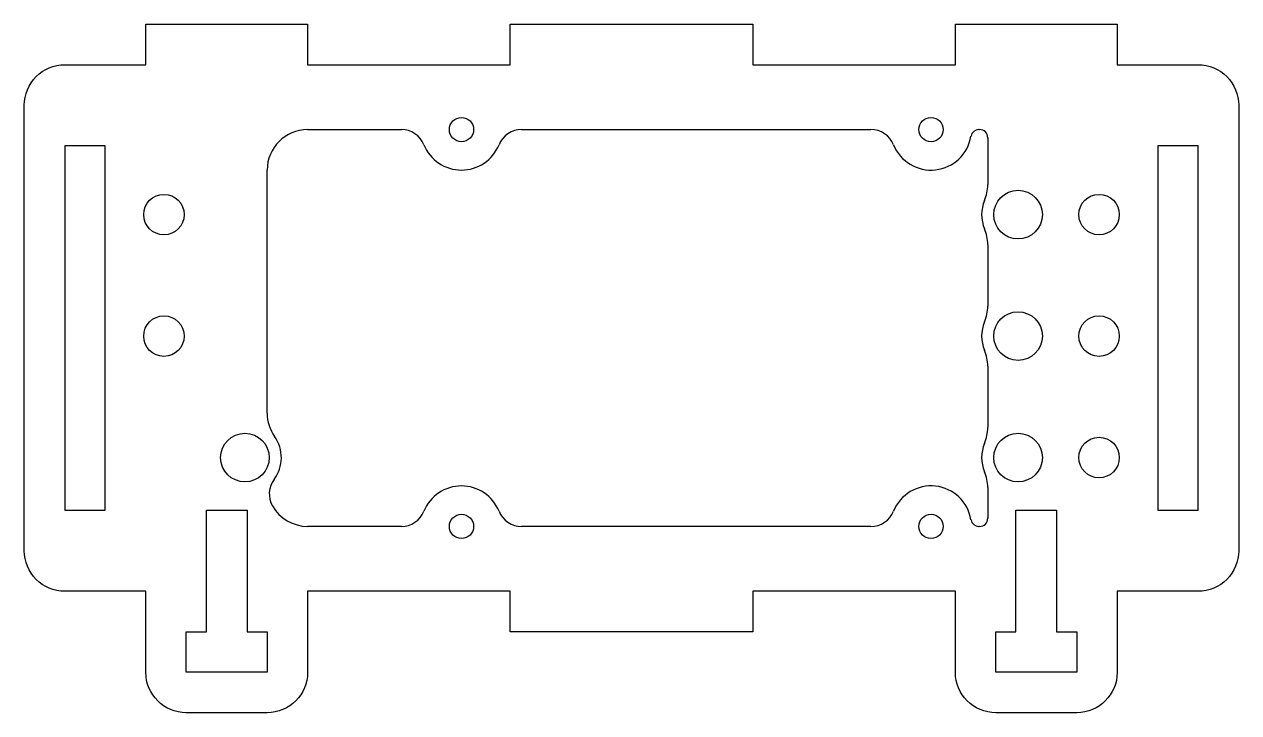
# Model space of a CAD drawing. Header units: millimetres. Extents: x 0 to 150, y -10 to 75.
import ezdxf

# ---------------------------------------------------------------- set-up
doc = ezdxf.new("R2010")
doc.units = ezdxf.units.MM
doc.layers.get('0').update_dxf_attribs({"linetype": 'CONTINUOUS'})

msp = doc.modelspace()

# ---------------------------------------------------------------- linework, layer by layer
for p, q in [((35, 62), (46.58, 62)), ((61.42, 62), (104.58, 62)), ((117.92, 62), (118, 62)), ((119, 61), (119, 55.2)), ((30, 26.99), (30, 57)), ((119, 47.8), (119, 40.2)), ((119, 32.8), (119, 25.2)), ((119, 17.8), (119, 14)), ((22.51, 0), (22.51, 15)), ((22.51, 15), (27.51, 15)), ((27.51, 15), (27.51, 0)), ((122.49, 0), (122.49, 15)), ((122.49, 15), (127.49, 15)), ((127.49, 15), (127.49, 0)), ((46.58, 13), (35, 13)), ((104.58, 13), (61.42, 13)), ((118, 13), (117.92, 13)), ((20.01, -5), (20.01, 0)), ((20.01, 0), (22.51, 0)), ((27.51, 0), (30, 0)), ((30, 0), (30, -5)), ((120, -5), (120, 0)), ((120, 0), (122.49, 0)), ((127.49, 0), (129.99, 0)), ((129.99, 0), (129.99, -5)), ((30, -5), (20.01, -5)), ((129.99, -5), (120, -5))]:
    msp.add_line(p, q)
msp.add_lwpolyline([(5, 5, -0.414214), (0, 10), (0, 65, -0.414214), (5, 70), (15, 70), (15, 75), (35, 75), (35, 70), (60, 70), (60, 75), (90, 75), (90, 70), (115, 70), (115, 75), (135, 75), (135, 70), (145, 70, -0.414214), (150, 65), (150, 10, -0.414214), (145, 5), (134.99, 5), (134.99, 0), (134.99, -5), (134.99, -5, -0.414213), (129.99, -10), (120, -10, -0.414213), (115, -5), (115, 5), (90, 5), (90, 0), (60, 0), (60, 5), (35, 5), (35, -5, -0.414213), (30, -10), (20.01, -10, -0.414213), (15.01, -5), (15.01, -5), (15, 5)], format="xyb", close=True)
for points in [[(5, 60), (5, 15), (10, 15), (10, 60)], [(145, 60), (140, 60), (140, 15), (145, 15)]]:
    msp.add_lwpolyline(points, close=True)
for centre, radius in [((54, 62), 1.5), ((112, 62), 1.5), ((17.25, 51.5), 2.5), ((122.75, 51.5), 3), ((132.75, 51.5), 2.5), ((17.25, 36.5), 2.5), ((122.75, 36.5), 3), ((132.75, 36.5), 2.5), ((27.25, 21.5), 3), ((122.75, 21.5), 3), ((132.75, 21.5), 2.5), ((54, 13), 1.5), ((112, 13), 1.5)]:
    msp.add_circle(centre, radius)
for centre, radius, start, end in [((35, 57), 5, 90, 180), ((46.58, 59), 3, 22.0243, 90), ((61.42, 59), 3, 90, 157.9757), ((104.58, 59), 3, 22.0243, 90), ((117.92, 61), 1, 90, 170.4059), ((118, 61), 1, 0, 90), ((54, 62), 5, 202.0243, 337.9757), ((112, 62), 5, 202.0243, 350.4059), ((114, 55.2), 5, -22.9196, 0), ((122.75, 51.5), 4.5, 157.0804, 202.9196), ((114, 47.8), 5, 0, 22.9196), ((114, 40.2), 5, -22.9196, 0), ((122.75, 36.5), 4.5, 157.0804, 202.9196), ((114, 32.8), 5, 0, 22.9196), ((35, 26.99), 5, 180, 215.3345), ((27.25, 21.5), 4.5, -36.7402, 35.3345), ((114, 25.2), 5, -22.9196, 0), ((122.75, 21.5), 4.5, 157.0804, 202.9196), ((114, 17.8), 5, 0, 22.9196), ((33.26, 17.01), 3, 143.2598, 209.5511), ((54, 13), 5, 22.0243, 157.9757), ((112, 13), 5, 9.5941, 157.9757), ((35, 18), 5, 209.5511, 270), ((46.58, 16), 3, 270, 337.9757), ((61.42, 16), 3, 202.0243, 270), ((104.58, 16), 3, 270, 337.9757), ((117.92, 14), 1, 189.5941, 270), ((118, 14), 1, 270, 360)]:
    msp.add_arc(centre, radius, start, end)

doc.saveas('drawing.dxf')
